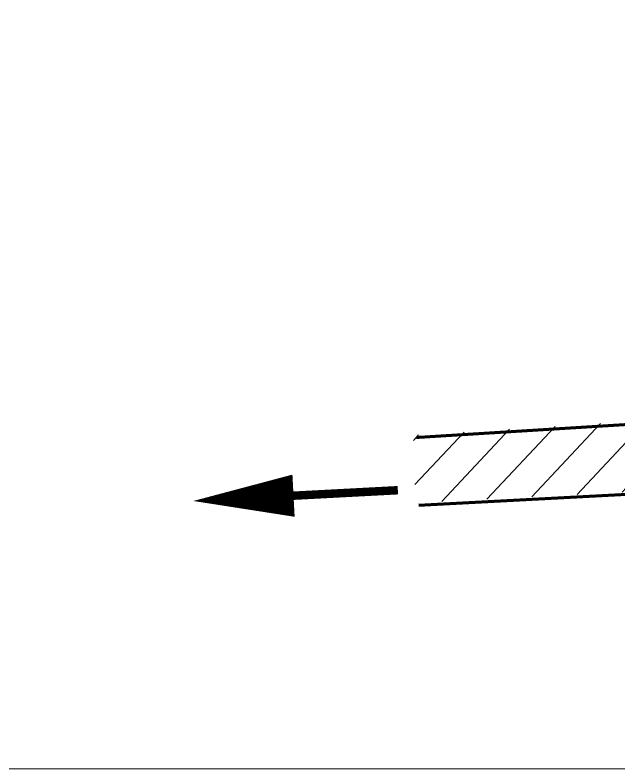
# Model space of a CAD drawing. Header units: millimetres. Extents: x 3614 to 12428, y -844 to 6844.
# Drawn here: x 5195.4 to 5240.6, y -498.2 to -441.7 of the extents above; entities that cross this region are included whole.
import ezdxf

# ---------------------------------------------------------------- set-up
doc = ezdxf.new("R2010")
doc.units = ezdxf.units.MM
doc.header["$LTSCALE"] = 40
doc.header["$MEASUREMENT"] = 0
doc.layers.get('0').update_dxf_attribs({"linetype": 'CONTINUOUS', "lineweight": 20})
doc.layers.get('Defpoints').update_dxf_attribs({"linetype": 'CONTINUOUS', "lineweight": 20})
doc.layers.add('Arrow', color=1, linetype='CONTINUOUS', lineweight=18)
doc.layers.add('Hatch', color=42, linetype='CONTINUOUS', lineweight=15)
doc.layers.add('Road', color=7, linetype='CONTINUOUS')

# ---------------------------------------------------------------- blocks, each defined once
blk = doc.blocks.new('arrow')
at = {"layer": 'Arrow', "color": 1}
blk.add_lwpolyline([(28337.059, 27068.614, 0, 1.266, 0), (28340.07, 27068.614, 0.253, 8.113, 0)], format="xyseb", dxfattribs=at)
at = {"layer": 'Arrow', "color": 1, "const_width": 0.253}
blk.add_lwpolyline([(28340.07, 27068.614), (28343.202, 27068.614)], dxfattribs=at)
blk = doc.blocks.new('fgb')
at = {"layer": 'Hatch'}
h = blk.add_hatch(dxfattribs=at)
h.set_pattern_fill('ANSI31', color=256, scale=18.75, angle=1.8665, style=0)
h.set_pattern_definition([(46.86649, (3271.3276, -2178.5363), (-1.710381, 1.6024236), [])])
h.paths.add_polyline_path([(5061.066, -408.535), (5057.242, -408.771), (5043.552, -409.616), (4975.631, -413.809), (4975.797, -418.89), (5061.104, -414.4)])

msp = doc.modelspace()

# ---------------------------------------------------------------- linework, layer by layer
at = {"layer": 'Defpoints', "ltscale": 0.05}
msp.add_lwpolyline([(5358.5113, -212.2084), (5178.3481, -212.2084), (5178.3481, -498.152), (5358.5113, -498.152)], close=True, dxfattribs=at)
at = {"layer": 'Road', "const_width": 0.225}
for points in [[(5293.3416, -469.129), (5225.4205, -473.3223)], [(5310.8936, -473.9127), (5225.5861, -478.4029)]]:
    msp.add_lwpolyline(points, dxfattribs=at)

# ---------------------------------------------------------------- block references
msp.add_blockref('fgb', (249.5596, -59.341))
at = {"layer": 'Arrow', "xscale": 2.498999999561548, "yscale": 2.498999999561548, "zscale": 2.498999999561548, "rotation": 3.013037276894851}
msp.add_blockref('arrow', (-61952.1053, -71751.258), dxfattribs=at)

doc.saveas('drawing.dxf')
